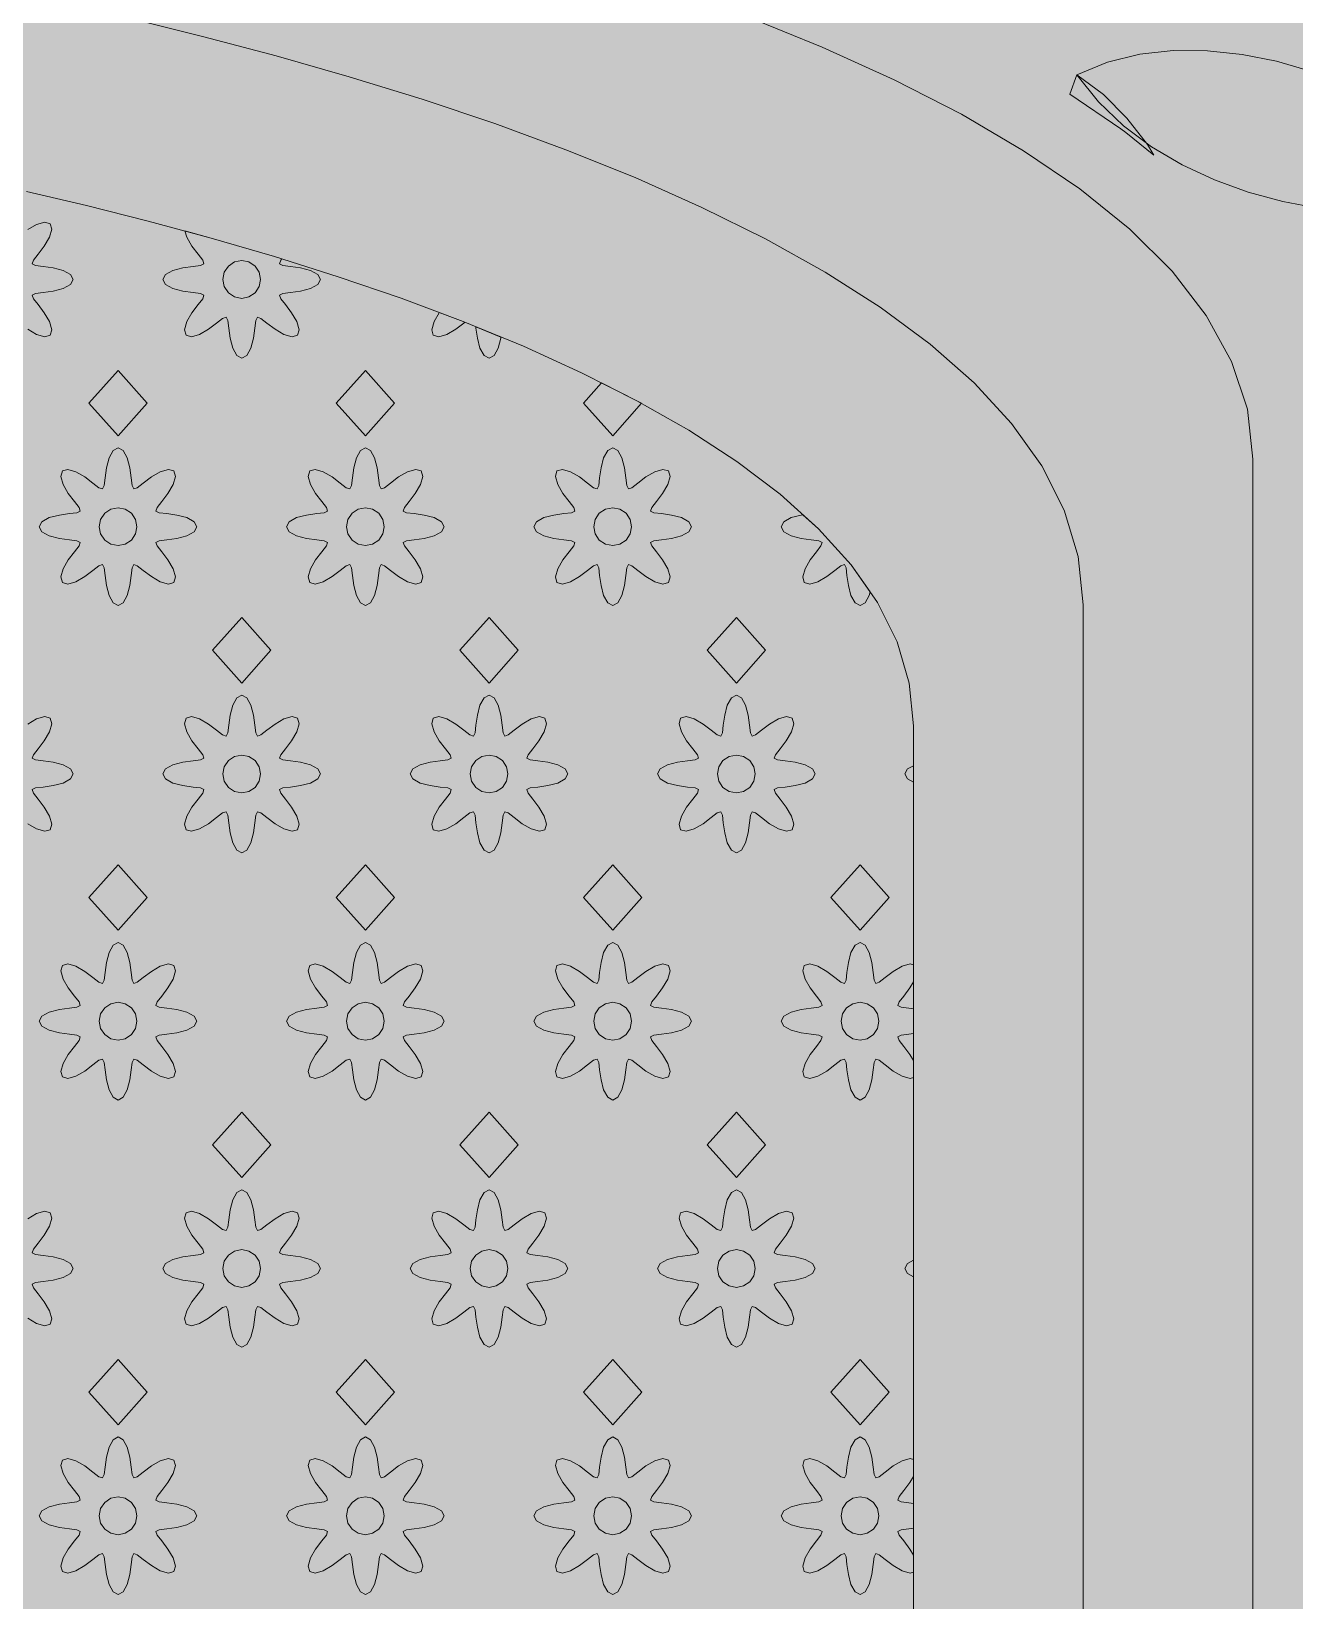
# Model space of a CAD drawing. Extents: x -18 to 1006, y -14 to 799.
# Drawn here: x 230.6 to 282.7, y 309.9 to 374.6 of the extents above; entities that cross this region are included whole.
import ezdxf

# ---------------------------------------------------------------- set-up
doc = ezdxf.new("R2010")
doc.units = 0
for name, color, linetype, lineweight, true_color in [('00_WHITE_BACKGROUND', 7, 'Continuous', 18, 0xffffff), ('03_FRAMES_DOORS', 7, 'Continuous', 18, 0x000000), ('06_ORNAMENT', 7, 'Continuous', 18, 0x000000)]:
    doc.layers.add(name, color=color, linetype=linetype, lineweight=lineweight, true_color=true_color)

msp = doc.modelspace()

# ---------------------------------------------------------------- linework, layer by layer
at = {"layer": '00_WHITE_BACKGROUND', "color": 7, "lineweight": 18, "true_color": 0xffffff}
msp.add_solid([(-18, -14), (1006, -14), (-18, 799), (1006, 799)], dxfattribs=at)
at = {"layer": '03_FRAMES_DOORS', "color": 7, "lineweight": 18, "true_color": 0x000000}
for points in [[(281, 254), (281, 357), (280.77637, 359.05925), (280.12595, 361.03731), (279.07945, 362.93469), (277.66759, 364.75185), (275.92108, 366.48929), (273.87063, 368.1475), (271.54694, 369.72696), (268.98074, 371.22815), (266.20273, 372.65156), (263.24363, 373.99769), (260.13415, 375.267), (256.905, 376.46), (253.58689, 377.57716), (250.21053, 378.61898), (246.80664, 379.58594), (243.40593, 380.47852), (240.0391, 381.29721), (236.73687, 382.0425), (233.52996, 382.71487), (230.44907, 383.31481)], [(274, 254), (274, 351), (273.80203, 352.9857), (273.22625, 354.89312), (272.29984, 356.72273), (271.05, 358.475), (269.50391, 360.15039), (267.68875, 361.74937), (265.63172, 363.27242), (263.36, 364.72), (260.90078, 366.09258), (258.28125, 367.39062), (255.52859, 368.61461), (252.67, 369.765), (249.73266, 370.84227), (246.74375, 371.84688), (243.73047, 372.7793), (240.72, 373.64), (237.73953, 374.42945), (234.81625, 375.14812), (231.97734, 375.79648), (229.25, 376.375)], [(230.42473, 368.04132), (232.89562, 367.465), (235.43996, 366.82618), (238.03407, 366.12444), (240.6543, 365.35938), (243.27697, 364.53056), (245.87842, 363.63757), (248.435, 362.68), (250.92304, 361.65743), (253.31887, 360.56944), (255.59883, 359.41562), (257.73926, 358.19556), (259.7165, 356.90882), (261.50688, 355.555), (263.08673, 354.13368), (264.43241, 352.64444), (265.52023, 351.08687), (266.32655, 349.46056), (266.82769, 347.76507), (267, 346), (267, 256)]]:
    msp.add_lwpolyline(points, dxfattribs=at)
at = {"layer": '06_ORNAMENT', "color": 7, "lineweight": 18, "true_color": 0x000000}
for points in [[(283.38436, 373.00773), (281.97815, 373.41367), (280.55495, 373.69939), (279.13065, 373.85166), (277.72113, 373.85723), (276.34227, 373.70287), (275.00997, 373.37536), (273.74012, 372.86144), (274.63133, 371.74242), (275.66612, 370.75211), (276.82289, 369.88778), (278.08003, 369.14669), (279.41593, 368.5261), (280.80898, 368.02327), (282.23757, 367.63547), (283.6801, 367.35996)], [(230.47226, 362.3631), (230.84106, 362.14784), (231.17397, 362.05192), (231.3981, 362.11874), (231.46491, 362.34286), (231.36899, 362.67578), (231.15373, 363.04458), (230.90133, 363.37683), (230.70944, 363.62315), (230.66136, 363.7701), (230.79927, 363.84001), (231.10913, 363.87849), (231.52254, 363.93496), (231.93553, 364.04353), (232.23877, 364.21111), (232.35, 364.41683), (232.23877, 364.62256), (231.93553, 364.79014), (231.52254, 364.89871), (231.10913, 364.95518), (230.79927, 364.99366), (230.66136, 365.06357), (230.70944, 365.21052), (230.90133, 365.45683), (231.15373, 365.78909), (231.36899, 366.15789), (231.46491, 366.49081), (231.3981, 366.71493), (231.17397, 366.78175), (230.84106, 366.68583), (230.47226, 366.47056)], [(230.47226, 341.9631), (230.84106, 341.74784), (231.17397, 341.65192), (231.3981, 341.71874), (231.46491, 341.94286), (231.36899, 342.27578), (231.15373, 342.64458), (230.90133, 342.97683), (230.70944, 343.22315), (230.66136, 343.3701), (230.79927, 343.44001), (231.10913, 343.47849), (231.52254, 343.53496), (231.93553, 343.64353), (232.23877, 343.81111), (232.35, 344.01683), (232.23877, 344.22256), (231.93553, 344.39014), (231.52254, 344.49871), (231.10913, 344.55518), (230.79927, 344.59366), (230.66136, 344.66357), (230.70944, 344.81052), (230.90133, 345.05683), (231.15373, 345.38909), (231.36899, 345.75789), (231.46491, 346.09081), (231.3981, 346.31493), (231.17397, 346.38175), (230.84106, 346.28583), (230.47226, 346.07056)], [(230.47226, 321.5631), (230.84106, 321.34784), (231.17397, 321.25192), (231.3981, 321.31874), (231.46491, 321.54286), (231.36899, 321.87578), (231.15373, 322.24458), (230.90133, 322.57683), (230.70944, 322.82315), (230.66136, 322.9701), (230.79927, 323.04001), (231.10913, 323.07849), (231.52254, 323.13496), (231.93553, 323.24353), (232.23877, 323.41111), (232.35, 323.61683), (232.23877, 323.82256), (231.93553, 323.99014), (231.52254, 324.09871), (231.10913, 324.15518), (230.79927, 324.19366), (230.66136, 324.26357), (230.70944, 324.41052), (230.90133, 324.65683), (231.15373, 324.98909), (231.36899, 325.35789), (231.46491, 325.69081), (231.3981, 325.91493), (231.17397, 325.98175), (230.84106, 325.88583), (230.47226, 325.67056)]]:
    msp.add_lwpolyline(points, dxfattribs=at)
for points in [[(273.44668, 372.06308), (275.55708, 370.6286), (275.75706, 370.48017), (276.92271, 369.53751), (276.65841, 369.97637), (275.81048, 371.07458), (274.83873, 372.04309), (273.74012, 372.86144)], [(237.03101, 366.15789), (237.24627, 365.78909), (237.49867, 365.45683), (237.69056, 365.21052), (237.73864, 365.06357), (237.60073, 364.99366), (237.29087, 364.95518), (236.87746, 364.89871), (236.46447, 364.79014), (236.16123, 364.62256), (236.05, 364.41683), (236.16123, 364.21111), (236.46447, 364.04353), (236.87746, 363.93496), (237.29087, 363.87849), (237.60073, 363.84001), (237.73864, 363.7701), (237.69056, 363.62315), (237.49867, 363.37683), (237.24627, 363.04458), (237.03101, 362.67578), (236.93509, 362.34286), (237.0019, 362.11874), (237.22603, 362.05192), (237.55894, 362.14784), (237.92774, 362.3631), (238.26, 362.6155), (238.50631, 362.8074), (238.65326, 362.85548), (238.72318, 362.71757), (238.76166, 362.40771), (238.81813, 361.9943), (238.9267, 361.5813), (239.09427, 361.27807), (239.3, 361.16683), (239.50573, 361.27807), (239.6733, 361.5813), (239.78187, 361.9943), (239.83834, 362.40771), (239.87682, 362.71757), (239.94674, 362.85548), (240.09369, 362.8074), (240.34, 362.6155), (240.67226, 362.3631), (241.04106, 362.14784), (241.37397, 362.05192), (241.5981, 362.11874), (241.66491, 362.34286), (241.56899, 362.67578), (241.35373, 363.04458), (241.10133, 363.37683), (240.90944, 363.62315), (240.86136, 363.7701), (240.99927, 363.84001), (241.30913, 363.87849), (241.72254, 363.93496), (242.13553, 364.04353), (242.43877, 364.21111), (242.55, 364.41683), (242.43877, 364.62256), (242.13553, 364.79014), (241.72254, 364.89871), (241.30913, 364.95518), (240.99927, 364.99366), (240.86136, 365.06357), (240.90944, 365.21052), (240.95209, 365.26527), (240.6543, 365.35938), (238.03407, 366.12444), (236.95667, 366.41589)], [(240.02063, 364.71533), (239.85154, 364.96838), (239.59849, 365.13746), (239.3, 365.19683), (239.00151, 365.13746), (238.74846, 364.96838), (238.57937, 364.71533), (238.52, 364.41683), (238.57937, 364.11834), (238.74846, 363.86529), (239.00151, 363.69621), (239.3, 363.63683), (239.59849, 363.69621), (239.85154, 363.86529), (240.02063, 364.11834), (240.08, 364.41683)], [(247.44627, 363.04458), (247.23101, 362.67578), (247.13509, 362.34286), (247.2019, 362.11874), (247.42603, 362.05192), (247.75894, 362.14784), (248.12774, 362.3631), (248.46, 362.6155), (248.50556, 362.651), (248.435, 362.68), (247.44967, 363.04906)], [(248.96166, 362.40771), (249.01813, 361.9943), (249.1267, 361.5813), (249.29427, 361.27807), (249.5, 361.16683), (249.70573, 361.27807), (249.8733, 361.5813), (249.98187, 361.9943), (249.98833, 362.04159), (248.95435, 362.46655)], [(233, 359.31683), (234.2, 357.96683), (235.4, 359.31683), (234.2, 360.66683)], [(243.2, 359.31683), (244.4, 357.96683), (245.6, 359.31683), (244.4, 360.66683)], [(253.4, 359.31683), (254.6, 357.96683), (255.79063, 359.3063), (255.59883, 359.41562), (254.14279, 360.15248)], [(237.33877, 354.42256), (237.03553, 354.59014), (236.62254, 354.69871), (236.20913, 354.75518), (235.89927, 354.79366), (235.76136, 354.86357), (235.80944, 355.01052), (236.00133, 355.25683), (236.25373, 355.58909), (236.46899, 355.95789), (236.56491, 356.29081), (236.4981, 356.51493), (236.27397, 356.58175), (235.94106, 356.48583), (235.57226, 356.27056), (235.24, 356.01817), (234.99369, 355.82627), (234.84674, 355.77819), (234.77682, 355.9161), (234.73834, 356.22596), (234.68187, 356.63937), (234.5733, 357.05237), (234.40573, 357.3556), (234.2, 357.46683), (233.99427, 357.3556), (233.8267, 357.05237), (233.71813, 356.63937), (233.66166, 356.22596), (233.62318, 355.9161), (233.55326, 355.77819), (233.40631, 355.82627), (233.16, 356.01817), (232.82774, 356.27056), (232.45894, 356.48583), (232.12603, 356.58175), (231.9019, 356.51493), (231.83509, 356.29081), (231.93101, 355.95789), (232.14627, 355.58909), (232.39867, 355.25683), (232.59056, 355.01052), (232.63864, 354.86357), (232.50073, 354.79366), (232.19087, 354.75518), (231.77746, 354.69871), (231.36447, 354.59014), (231.06123, 354.42256), (230.95, 354.21683), (231.06123, 354.01111), (231.36447, 353.84353), (231.77746, 353.73496), (232.19087, 353.67849), (232.50073, 353.64001), (232.63864, 353.5701), (232.59056, 353.42315), (232.39867, 353.17683), (232.14627, 352.84458), (231.93101, 352.47578), (231.83509, 352.14286), (231.9019, 351.91874), (232.12603, 351.85192), (232.45894, 351.94784), (232.82774, 352.1631), (233.16, 352.4155), (233.40631, 352.6074), (233.55326, 352.65548), (233.62318, 352.51757), (233.66166, 352.20771), (233.71813, 351.7943), (233.8267, 351.3813), (233.99427, 351.07807), (234.2, 350.96683), (234.40573, 351.07807), (234.5733, 351.3813), (234.68187, 351.7943), (234.73834, 352.20771), (234.77682, 352.51757), (234.84674, 352.65548), (234.99369, 352.6074), (235.24, 352.4155), (235.57226, 352.1631), (235.94106, 351.94784), (236.27397, 351.85192), (236.4981, 351.91874), (236.56491, 352.14286), (236.46899, 352.47578), (236.25373, 352.84458), (236.00133, 353.17683), (235.80944, 353.42315), (235.76136, 353.5701), (235.89927, 353.64001), (236.20913, 353.67849), (236.62254, 353.73496), (237.03553, 353.84353), (237.33877, 354.01111), (237.45, 354.21683)], [(247.53877, 354.42256), (247.23553, 354.59014), (246.82254, 354.69871), (246.40913, 354.75518), (246.09927, 354.79366), (245.96136, 354.86357), (246.00944, 355.01052), (246.20133, 355.25683), (246.45373, 355.58909), (246.66899, 355.95789), (246.76491, 356.29081), (246.6981, 356.51493), (246.47397, 356.58175), (246.14106, 356.48583), (245.77226, 356.27056), (245.44, 356.01817), (245.19369, 355.82627), (245.04674, 355.77819), (244.97682, 355.9161), (244.93834, 356.22596), (244.88187, 356.63937), (244.7733, 357.05237), (244.60573, 357.3556), (244.4, 357.46683), (244.19427, 357.3556), (244.0267, 357.05237), (243.91813, 356.63937), (243.86166, 356.22596), (243.82318, 355.9161), (243.75326, 355.77819), (243.60631, 355.82627), (243.36, 356.01817), (243.02774, 356.27056), (242.65894, 356.48583), (242.32603, 356.58175), (242.1019, 356.51493), (242.03509, 356.29081), (242.13101, 355.95789), (242.34627, 355.58909), (242.59867, 355.25683), (242.79056, 355.01052), (242.83864, 354.86357), (242.70073, 354.79366), (242.39087, 354.75518), (241.97746, 354.69871), (241.56447, 354.59014), (241.26123, 354.42256), (241.15, 354.21683), (241.26123, 354.01111), (241.56447, 353.84353), (241.97746, 353.73496), (242.39087, 353.67849), (242.70073, 353.64001), (242.83864, 353.5701), (242.79056, 353.42315), (242.59867, 353.17683), (242.34627, 352.84458), (242.13101, 352.47578), (242.03509, 352.14286), (242.1019, 351.91874), (242.32603, 351.85192), (242.65894, 351.94784), (243.02774, 352.1631), (243.36, 352.4155), (243.60631, 352.6074), (243.75326, 352.65548), (243.82318, 352.51757), (243.86166, 352.20771), (243.91813, 351.7943), (244.0267, 351.3813), (244.19427, 351.07807), (244.4, 350.96683), (244.60573, 351.07807), (244.7733, 351.3813), (244.88187, 351.7943), (244.93834, 352.20771), (244.97682, 352.51757), (245.04674, 352.65548), (245.19369, 352.6074), (245.44, 352.4155), (245.77226, 352.1631), (246.14106, 351.94784), (246.47397, 351.85192), (246.6981, 351.91874), (246.76491, 352.14286), (246.66899, 352.47578), (246.45373, 352.84458), (246.20133, 353.17683), (246.00944, 353.42315), (245.96136, 353.5701), (246.09927, 353.64001), (246.40913, 353.67849), (246.82254, 353.73496), (247.23553, 353.84353), (247.53877, 354.01111), (247.65, 354.21683)], [(257.73877, 354.42256), (257.43553, 354.59014), (257.02254, 354.69871), (256.60913, 354.75518), (256.29927, 354.79366), (256.16136, 354.86357), (256.20944, 355.01052), (256.40133, 355.25683), (256.65373, 355.58909), (256.86899, 355.95789), (256.96491, 356.29081), (256.8981, 356.51493), (256.67397, 356.58175), (256.34106, 356.48583), (255.97226, 356.27056), (255.64, 356.01817), (255.39369, 355.82627), (255.24674, 355.77819), (255.17682, 355.9161), (255.13834, 356.22596), (255.08187, 356.63937), (254.9733, 357.05237), (254.80573, 357.3556), (254.6, 357.46683), (254.39427, 357.3556), (254.2267, 357.05237), (254.11813, 356.63937), (254.06166, 356.22596), (254.02318, 355.9161), (253.95326, 355.77819), (253.80631, 355.82627), (253.56, 356.01817), (253.22774, 356.27056), (252.85894, 356.48583), (252.52603, 356.58175), (252.3019, 356.51493), (252.23509, 356.29081), (252.33101, 355.95789), (252.54627, 355.58909), (252.79867, 355.25683), (252.99056, 355.01052), (253.03864, 354.86357), (252.90073, 354.79366), (252.59087, 354.75518), (252.17746, 354.69871), (251.76447, 354.59014), (251.46123, 354.42256), (251.35, 354.21683), (251.46123, 354.01111), (251.76447, 353.84353), (252.17746, 353.73496), (252.59087, 353.67849), (252.90073, 353.64001), (253.03864, 353.5701), (252.99056, 353.42315), (252.79867, 353.17683), (252.54627, 352.84458), (252.33101, 352.47578), (252.23509, 352.14286), (252.3019, 351.91874), (252.52603, 351.85192), (252.85894, 351.94784), (253.22774, 352.1631), (253.56, 352.4155), (253.80631, 352.6074), (253.95326, 352.65548), (254.02318, 352.51757), (254.06166, 352.20771), (254.11813, 351.7943), (254.2267, 351.3813), (254.39427, 351.07807), (254.6, 350.96683), (254.80573, 351.07807), (254.9733, 351.3813), (255.08187, 351.7943), (255.13834, 352.20771), (255.17682, 352.51757), (255.24674, 352.65548), (255.39369, 352.6074), (255.64, 352.4155), (255.97226, 352.1631), (256.34106, 351.94784), (256.67397, 351.85192), (256.8981, 351.91874), (256.96491, 352.14286), (256.86899, 352.47578), (256.65373, 352.84458), (256.40133, 353.17683), (256.20944, 353.42315), (256.16136, 353.5701), (256.29927, 353.64001), (256.60913, 353.67849), (257.02254, 353.73496), (257.43553, 353.84353), (257.73877, 354.01111), (257.85, 354.21683)], [(234.92063, 354.51533), (234.75154, 354.76838), (234.49849, 354.93746), (234.2, 354.99683), (233.90151, 354.93746), (233.64846, 354.76838), (233.47937, 354.51533), (233.42, 354.21683), (233.47937, 353.91834), (233.64846, 353.66529), (233.90151, 353.49621), (234.2, 353.43683), (234.49849, 353.49621), (234.75154, 353.66529), (234.92063, 353.91834), (234.98, 354.21683)], [(245.12063, 354.51533), (244.95154, 354.76838), (244.69849, 354.93746), (244.4, 354.99683), (244.10151, 354.93746), (243.84846, 354.76838), (243.67937, 354.51533), (243.62, 354.21683), (243.67937, 353.91834), (243.84846, 353.66529), (244.10151, 353.49621), (244.4, 353.43683), (244.69849, 353.49621), (244.95154, 353.66529), (245.12063, 353.91834), (245.18, 354.21683)], [(255.32063, 354.51533), (255.15154, 354.76838), (254.89849, 354.93746), (254.6, 354.99683), (254.30151, 354.93746), (254.04846, 354.76838), (253.87937, 354.51533), (253.82, 354.21683), (253.87937, 353.91834), (254.04846, 353.66529), (254.30151, 353.49621), (254.6, 353.43683), (254.89849, 353.49621), (255.15154, 353.66529), (255.32063, 353.91834), (255.38, 354.21683)], [(262.37746, 354.69871), (261.96447, 354.59014), (261.66123, 354.42256), (261.55, 354.21683), (261.66123, 354.01111), (261.96447, 353.84353), (262.37746, 353.73496), (262.79087, 353.67849), (263.10073, 353.64001), (263.23864, 353.5701), (263.19056, 353.42315), (262.99867, 353.17683), (262.74627, 352.84458), (262.53101, 352.47578), (262.43509, 352.14286), (262.5019, 351.91874), (262.72603, 351.85192), (263.05894, 351.94784), (263.42774, 352.1631), (263.76, 352.4155), (264.00631, 352.6074), (264.15326, 352.65548), (264.22318, 352.51757), (264.26166, 352.20771), (264.31813, 351.7943), (264.4267, 351.3813), (264.59427, 351.07807), (264.8, 350.96683), (265.00573, 351.07807), (265.1733, 351.3813), (265.21194, 351.52829), (264.43241, 352.64444), (263.08673, 354.13368), (262.44797, 354.70834)], [(238.1, 349.11683), (239.3, 347.76683), (240.5, 349.11683), (239.3, 350.46683)], [(248.3, 349.11683), (249.5, 347.76683), (250.7, 349.11683), (249.5, 350.46683)], [(258.5, 349.11683), (259.7, 347.76683), (260.9, 349.11683), (259.7, 350.46683)], [(242.43877, 344.22256), (242.13553, 344.39014), (241.72254, 344.49871), (241.30913, 344.55518), (240.99927, 344.59366), (240.86136, 344.66357), (240.90944, 344.81052), (241.10133, 345.05683), (241.35373, 345.38909), (241.56899, 345.75789), (241.66491, 346.09081), (241.5981, 346.31493), (241.37397, 346.38175), (241.04106, 346.28583), (240.67226, 346.07056), (240.34, 345.81817), (240.09369, 345.62627), (239.94674, 345.57819), (239.87682, 345.7161), (239.83834, 346.02596), (239.78187, 346.43937), (239.6733, 346.85237), (239.50573, 347.1556), (239.3, 347.26683), (239.09427, 347.1556), (238.9267, 346.85237), (238.81813, 346.43937), (238.76166, 346.02596), (238.72318, 345.7161), (238.65326, 345.57819), (238.50631, 345.62627), (238.26, 345.81817), (237.92774, 346.07056), (237.55894, 346.28583), (237.22603, 346.38175), (237.0019, 346.31493), (236.93509, 346.09081), (237.03101, 345.75789), (237.24627, 345.38909), (237.49867, 345.05683), (237.69056, 344.81052), (237.73864, 344.66357), (237.60073, 344.59366), (237.29087, 344.55518), (236.87746, 344.49871), (236.46447, 344.39014), (236.16123, 344.22256), (236.05, 344.01683), (236.16123, 343.81111), (236.46447, 343.64353), (236.87746, 343.53496), (237.29087, 343.47849), (237.60073, 343.44001), (237.73864, 343.3701), (237.69056, 343.22315), (237.49867, 342.97683), (237.24627, 342.64458), (237.03101, 342.27578), (236.93509, 341.94286), (237.0019, 341.71874), (237.22603, 341.65192), (237.55894, 341.74784), (237.92774, 341.9631), (238.26, 342.2155), (238.50631, 342.4074), (238.65326, 342.45548), (238.72318, 342.31757), (238.76166, 342.00771), (238.81813, 341.5943), (238.9267, 341.1813), (239.09427, 340.87807), (239.3, 340.76683), (239.50573, 340.87807), (239.6733, 341.1813), (239.78187, 341.5943), (239.83834, 342.00771), (239.87682, 342.31757), (239.94674, 342.45548), (240.09369, 342.4074), (240.34, 342.2155), (240.67226, 341.9631), (241.04106, 341.74784), (241.37397, 341.65192), (241.5981, 341.71874), (241.66491, 341.94286), (241.56899, 342.27578), (241.35373, 342.64458), (241.10133, 342.97683), (240.90944, 343.22315), (240.86136, 343.3701), (240.99927, 343.44001), (241.30913, 343.47849), (241.72254, 343.53496), (242.13553, 343.64353), (242.43877, 343.81111), (242.55, 344.01683)], [(252.63877, 344.22256), (252.33553, 344.39014), (251.92254, 344.49871), (251.50913, 344.55518), (251.19927, 344.59366), (251.06136, 344.66357), (251.10944, 344.81052), (251.30133, 345.05683), (251.55373, 345.38909), (251.76899, 345.75789), (251.86491, 346.09081), (251.7981, 346.31493), (251.57397, 346.38175), (251.24106, 346.28583), (250.87226, 346.07056), (250.54, 345.81817), (250.29369, 345.62627), (250.14674, 345.57819), (250.07682, 345.7161), (250.03834, 346.02596), (249.98187, 346.43937), (249.8733, 346.85237), (249.70573, 347.1556), (249.5, 347.26683), (249.29427, 347.1556), (249.1267, 346.85237), (249.01813, 346.43937), (248.96166, 346.02596), (248.92318, 345.7161), (248.85326, 345.57819), (248.70631, 345.62627), (248.46, 345.81817), (248.12774, 346.07056), (247.75894, 346.28583), (247.42603, 346.38175), (247.2019, 346.31493), (247.13509, 346.09081), (247.23101, 345.75789), (247.44627, 345.38909), (247.69867, 345.05683), (247.89056, 344.81052), (247.93864, 344.66357), (247.80073, 344.59366), (247.49087, 344.55518), (247.07746, 344.49871), (246.66447, 344.39014), (246.36123, 344.22256), (246.25, 344.01683), (246.36123, 343.81111), (246.66447, 343.64353), (247.07746, 343.53496), (247.49087, 343.47849), (247.80073, 343.44001), (247.93864, 343.3701), (247.89056, 343.22315), (247.69867, 342.97683), (247.44627, 342.64458), (247.23101, 342.27578), (247.13509, 341.94286), (247.2019, 341.71874), (247.42603, 341.65192), (247.75894, 341.74784), (248.12774, 341.9631), (248.46, 342.2155), (248.70631, 342.4074), (248.85326, 342.45548), (248.92318, 342.31757), (248.96166, 342.00771), (249.01813, 341.5943), (249.1267, 341.1813), (249.29427, 340.87807), (249.5, 340.76683), (249.70573, 340.87807), (249.8733, 341.1813), (249.98187, 341.5943), (250.03834, 342.00771), (250.07682, 342.31757), (250.14674, 342.45548), (250.29369, 342.4074), (250.54, 342.2155), (250.87226, 341.9631), (251.24106, 341.74784), (251.57397, 341.65192), (251.7981, 341.71874), (251.86491, 341.94286), (251.76899, 342.27578), (251.55373, 342.64458), (251.30133, 342.97683), (251.10944, 343.22315), (251.06136, 343.3701), (251.19927, 343.44001), (251.50913, 343.47849), (251.92254, 343.53496), (252.33553, 343.64353), (252.63877, 343.81111), (252.75, 344.01683)], [(262.83877, 344.22256), (262.53553, 344.39014), (262.12254, 344.49871), (261.70913, 344.55518), (261.39927, 344.59366), (261.26136, 344.66357), (261.30944, 344.81052), (261.50133, 345.05683), (261.75373, 345.38909), (261.96899, 345.75789), (262.06491, 346.09081), (261.9981, 346.31493), (261.77397, 346.38175), (261.44106, 346.28583), (261.07226, 346.07056), (260.74, 345.81817), (260.49369, 345.62627), (260.34674, 345.57819), (260.27682, 345.7161), (260.23834, 346.02596), (260.18187, 346.43937), (260.0733, 346.85237), (259.90573, 347.1556), (259.7, 347.26683), (259.49427, 347.1556), (259.3267, 346.85237), (259.21813, 346.43937), (259.16166, 346.02596), (259.12318, 345.7161), (259.05326, 345.57819), (258.90631, 345.62627), (258.66, 345.81817), (258.32774, 346.07056), (257.95894, 346.28583), (257.62603, 346.38175), (257.4019, 346.31493), (257.33509, 346.09081), (257.43101, 345.75789), (257.64627, 345.38909), (257.89867, 345.05683), (258.09056, 344.81052), (258.13864, 344.66357), (258.00073, 344.59366), (257.69087, 344.55518), (257.27746, 344.49871), (256.86447, 344.39014), (256.56123, 344.22256), (256.45, 344.01683), (256.56123, 343.81111), (256.86447, 343.64353), (257.27746, 343.53496), (257.69087, 343.47849), (258.00073, 343.44001), (258.13864, 343.3701), (258.09056, 343.22315), (257.89867, 342.97683), (257.64627, 342.64458), (257.43101, 342.27578), (257.33509, 341.94286), (257.4019, 341.71874), (257.62603, 341.65192), (257.95894, 341.74784), (258.32774, 341.9631), (258.66, 342.2155), (258.90631, 342.4074), (259.05326, 342.45548), (259.12318, 342.31757), (259.16166, 342.00771), (259.21813, 341.5943), (259.3267, 341.1813), (259.49427, 340.87807), (259.7, 340.76683), (259.90573, 340.87807), (260.0733, 341.1813), (260.18187, 341.5943), (260.23834, 342.00771), (260.27682, 342.31757), (260.34674, 342.45548), (260.49369, 342.4074), (260.74, 342.2155), (261.07226, 341.9631), (261.44106, 341.74784), (261.77397, 341.65192), (261.9981, 341.71874), (262.06491, 341.94286), (261.96899, 342.27578), (261.75373, 342.64458), (261.50133, 342.97683), (261.30944, 343.22315), (261.26136, 343.3701), (261.39927, 343.44001), (261.70913, 343.47849), (262.12254, 343.53496), (262.53553, 343.64353), (262.83877, 343.81111), (262.95, 344.01683)], [(240.02063, 344.31533), (239.85154, 344.56838), (239.59849, 344.73746), (239.3, 344.79683), (239.00151, 344.73746), (238.74846, 344.56838), (238.57937, 344.31533), (238.52, 344.01683), (238.57937, 343.71834), (238.74846, 343.46529), (239.00151, 343.29621), (239.3, 343.23683), (239.59849, 343.29621), (239.85154, 343.46529), (240.02063, 343.71834), (240.08, 344.01683)], [(250.22063, 344.31533), (250.05154, 344.56838), (249.79849, 344.73746), (249.5, 344.79683), (249.20151, 344.73746), (248.94846, 344.56838), (248.77937, 344.31533), (248.72, 344.01683), (248.77937, 343.71834), (248.94846, 343.46529), (249.20151, 343.29621), (249.5, 343.23683), (249.79849, 343.29621), (250.05154, 343.46529), (250.22063, 343.71834), (250.28, 344.01683)], [(260.42063, 344.31533), (260.25154, 344.56838), (259.99849, 344.73746), (259.7, 344.79683), (259.40151, 344.73746), (259.14846, 344.56838), (258.97937, 344.31533), (258.92, 344.01683), (258.97937, 343.71834), (259.14846, 343.46529), (259.40151, 343.29621), (259.7, 343.23683), (259.99849, 343.29621), (260.25154, 343.46529), (260.42063, 343.71834), (260.48, 344.01683)], [(266.76123, 344.22256), (266.65, 344.01683), (266.76123, 343.81111), (267, 343.67916), (267, 344.35451)], [(233, 338.91683), (234.2, 337.56683), (235.4, 338.91683), (234.2, 340.26683)], [(243.2, 338.91683), (244.4, 337.56683), (245.6, 338.91683), (244.4, 340.26683)], [(253.4, 338.91683), (254.6, 337.56683), (255.8, 338.91683), (254.6, 340.26683)], [(263.6, 338.91683), (264.8, 337.56683), (266, 338.91683), (264.8, 340.26683)], [(237.33877, 334.02256), (237.03553, 334.19014), (236.62254, 334.29871), (236.20913, 334.35518), (235.89927, 334.39366), (235.76136, 334.46357), (235.80944, 334.61052), (236.00133, 334.85683), (236.25373, 335.18909), (236.46899, 335.55789), (236.56491, 335.89081), (236.4981, 336.11493), (236.27397, 336.18175), (235.94106, 336.08583), (235.57226, 335.87056), (235.24, 335.61817), (234.99369, 335.42627), (234.84674, 335.37819), (234.77682, 335.5161), (234.73834, 335.82596), (234.68187, 336.23937), (234.5733, 336.65237), (234.40573, 336.9556), (234.2, 337.06683), (233.99427, 336.9556), (233.8267, 336.65237), (233.71813, 336.23937), (233.66166, 335.82596), (233.62318, 335.5161), (233.55326, 335.37819), (233.40631, 335.42627), (233.16, 335.61817), (232.82774, 335.87056), (232.45894, 336.08583), (232.12603, 336.18175), (231.9019, 336.11493), (231.83509, 335.89081), (231.93101, 335.55789), (232.14627, 335.18909), (232.39867, 334.85683), (232.59056, 334.61052), (232.63864, 334.46357), (232.50073, 334.39366), (232.19087, 334.35518), (231.77746, 334.29871), (231.36447, 334.19014), (231.06123, 334.02256), (230.95, 333.81683), (231.06123, 333.61111), (231.36447, 333.44353), (231.77746, 333.33496), (232.19087, 333.27849), (232.50073, 333.24001), (232.63864, 333.1701), (232.59056, 333.02315), (232.39867, 332.77683), (232.14627, 332.44458), (231.93101, 332.07578), (231.83509, 331.74286), (231.9019, 331.51874), (232.12603, 331.45192), (232.45894, 331.54784), (232.82774, 331.7631), (233.16, 332.0155), (233.40631, 332.2074), (233.55326, 332.25548), (233.62318, 332.11757), (233.66166, 331.80771), (233.71813, 331.3943), (233.8267, 330.9813), (233.99427, 330.67807), (234.2, 330.56683), (234.40573, 330.67807), (234.5733, 330.9813), (234.68187, 331.3943), (234.73834, 331.80771), (234.77682, 332.11757), (234.84674, 332.25548), (234.99369, 332.2074), (235.24, 332.0155), (235.57226, 331.7631), (235.94106, 331.54784), (236.27397, 331.45192), (236.4981, 331.51874), (236.56491, 331.74286), (236.46899, 332.07578), (236.25373, 332.44458), (236.00133, 332.77683), (235.80944, 333.02315), (235.76136, 333.1701), (235.89927, 333.24001), (236.20913, 333.27849), (236.62254, 333.33496), (237.03553, 333.44353), (237.33877, 333.61111), (237.45, 333.81683)], [(247.53877, 334.02256), (247.23553, 334.19014), (246.82254, 334.29871), (246.40913, 334.35518), (246.09927, 334.39366), (245.96136, 334.46357), (246.00944, 334.61052), (246.20133, 334.85683), (246.45373, 335.18909), (246.66899, 335.55789), (246.76491, 335.89081), (246.6981, 336.11493), (246.47397, 336.18175), (246.14106, 336.08583), (245.77226, 335.87056), (245.44, 335.61817), (245.19369, 335.42627), (245.04674, 335.37819), (244.97682, 335.5161), (244.93834, 335.82596), (244.88187, 336.23937), (244.7733, 336.65237), (244.60573, 336.9556), (244.4, 337.06683), (244.19427, 336.9556), (244.0267, 336.65237), (243.91813, 336.23937), (243.86166, 335.82596), (243.82318, 335.5161), (243.75326, 335.37819), (243.60631, 335.42627), (243.36, 335.61817), (243.02774, 335.87056), (242.65894, 336.08583), (242.32603, 336.18175), (242.1019, 336.11493), (242.03509, 335.89081), (242.13101, 335.55789), (242.34627, 335.18909), (242.59867, 334.85683), (242.79056, 334.61052), (242.83864, 334.46357), (242.70073, 334.39366), (242.39087, 334.35518), (241.97746, 334.29871), (241.56447, 334.19014), (241.26123, 334.02256), (241.15, 333.81683), (241.26123, 333.61111), (241.56447, 333.44353), (241.97746, 333.33496), (242.39087, 333.27849), (242.70073, 333.24001), (242.83864, 333.1701), (242.79056, 333.02315), (242.59867, 332.77683), (242.34627, 332.44458), (242.13101, 332.07578), (242.03509, 331.74286), (242.1019, 331.51874), (242.32603, 331.45192), (242.65894, 331.54784), (243.02774, 331.7631), (243.36, 332.0155), (243.60631, 332.2074), (243.75326, 332.25548), (243.82318, 332.11757), (243.86166, 331.80771), (243.91813, 331.3943), (244.0267, 330.9813), (244.19427, 330.67807), (244.4, 330.56683), (244.60573, 330.67807), (244.7733, 330.9813), (244.88187, 331.3943), (244.93834, 331.80771), (244.97682, 332.11757), (245.04674, 332.25548), (245.19369, 332.2074), (245.44, 332.0155), (245.77226, 331.7631), (246.14106, 331.54784), (246.47397, 331.45192), (246.6981, 331.51874), (246.76491, 331.74286), (246.66899, 332.07578), (246.45373, 332.44458), (246.20133, 332.77683), (246.00944, 333.02315), (245.96136, 333.1701), (246.09927, 333.24001), (246.40913, 333.27849), (246.82254, 333.33496), (247.23553, 333.44353), (247.53877, 333.61111), (247.65, 333.81683)], [(257.73877, 334.02256), (257.43553, 334.19014), (257.02254, 334.29871), (256.60913, 334.35518), (256.29927, 334.39366), (256.16136, 334.46357), (256.20944, 334.61052), (256.40133, 334.85683), (256.65373, 335.18909), (256.86899, 335.55789), (256.96491, 335.89081), (256.8981, 336.11493), (256.67397, 336.18175), (256.34106, 336.08583), (255.97226, 335.87056), (255.64, 335.61817), (255.39369, 335.42627), (255.24674, 335.37819), (255.17682, 335.5161), (255.13834, 335.82596), (255.08187, 336.23937), (254.9733, 336.65237), (254.80573, 336.9556), (254.6, 337.06683), (254.39427, 336.9556), (254.2267, 336.65237), (254.11813, 336.23937), (254.06166, 335.82596), (254.02318, 335.5161), (253.95326, 335.37819), (253.80631, 335.42627), (253.56, 335.61817), (253.22774, 335.87056), (252.85894, 336.08583), (252.52603, 336.18175), (252.3019, 336.11493), (252.23509, 335.89081), (252.33101, 335.55789), (252.54627, 335.18909), (252.79867, 334.85683), (252.99056, 334.61052), (253.03864, 334.46357), (252.90073, 334.39366), (252.59087, 334.35518), (252.17746, 334.29871), (251.76447, 334.19014), (251.46123, 334.02256), (251.35, 333.81683), (251.46123, 333.61111), (251.76447, 333.44353), (252.17746, 333.33496), (252.59087, 333.27849), (252.90073, 333.24001), (253.03864, 333.1701), (252.99056, 333.02315), (252.79867, 332.77683), (252.54627, 332.44458), (252.33101, 332.07578), (252.23509, 331.74286), (252.3019, 331.51874), (252.52603, 331.45192), (252.85894, 331.54784), (253.22774, 331.7631), (253.56, 332.0155), (253.80631, 332.2074), (253.95326, 332.25548), (254.02318, 332.11757), (254.06166, 331.80771), (254.11813, 331.3943), (254.2267, 330.9813), (254.39427, 330.67807), (254.6, 330.56683), (254.80573, 330.67807), (254.9733, 330.9813), (255.08187, 331.3943), (255.13834, 331.80771), (255.17682, 332.11757), (255.24674, 332.25548), (255.39369, 332.2074), (255.64, 332.0155), (255.97226, 331.7631), (256.34106, 331.54784), (256.67397, 331.45192), (256.8981, 331.51874), (256.96491, 331.74286), (256.86899, 332.07578), (256.65373, 332.44458), (256.40133, 332.77683), (256.20944, 333.02315), (256.16136, 333.1701), (256.29927, 333.24001), (256.60913, 333.27849), (257.02254, 333.33496), (257.43553, 333.44353), (257.73877, 333.61111), (257.85, 333.81683)], [(266.85373, 332.44458), (266.60133, 332.77683), (266.40944, 333.02315), (266.36136, 333.1701), (266.49927, 333.24001), (266.80913, 333.27849), (267, 333.30456), (267, 334.32911), (266.80913, 334.35518), (266.49927, 334.39366), (266.36136, 334.46357), (266.40944, 334.61052), (266.60133, 334.85683), (266.85373, 335.18909), (267, 335.43969), (267, 336.14418), (266.87397, 336.18175), (266.54106, 336.08583), (266.17226, 335.87056), (265.84, 335.61817), (265.59369, 335.42627), (265.44674, 335.37819), (265.37682, 335.5161), (265.33834, 335.82596), (265.28187, 336.23937), (265.1733, 336.65237), (265.00573, 336.9556), (264.8, 337.06683), (264.59427, 336.9556), (264.4267, 336.65237), (264.31813, 336.23937), (264.26166, 335.82596), (264.22318, 335.5161), (264.15326, 335.37819), (264.00631, 335.42627), (263.76, 335.61817), (263.42774, 335.87056), (263.05894, 336.08583), (262.72603, 336.18175), (262.5019, 336.11493), (262.43509, 335.89081), (262.53101, 335.55789), (262.74627, 335.18909), (262.99867, 334.85683), (263.19056, 334.61052), (263.23864, 334.46357), (263.10073, 334.39366), (262.79087, 334.35518), (262.37746, 334.29871), (261.96447, 334.19014), (261.66123, 334.02256), (261.55, 333.81683), (261.66123, 333.61111), (261.96447, 333.44353), (262.37746, 333.33496), (262.79087, 333.27849), (263.10073, 333.24001), (263.23864, 333.1701), (263.19056, 333.02315), (262.99867, 332.77683), (262.74627, 332.44458), (262.53101, 332.07578), (262.43509, 331.74286), (262.5019, 331.51874), (262.72603, 331.45192), (263.05894, 331.54784), (263.42774, 331.7631), (263.76, 332.0155), (264.00631, 332.2074), (264.15326, 332.25548), (264.22318, 332.11757), (264.26166, 331.80771), (264.31813, 331.3943), (264.4267, 330.9813), (264.59427, 330.67807), (264.8, 330.56683), (265.00573, 330.67807), (265.1733, 330.9813), (265.28187, 331.3943), (265.33834, 331.80771), (265.37682, 332.11757), (265.44674, 332.25548), (265.59369, 332.2074), (265.84, 332.0155), (266.17226, 331.7631), (266.54106, 331.54784), (266.87397, 331.45192), (267, 331.48949), (267, 332.19398)], [(234.92063, 334.11533), (234.75154, 334.36838), (234.49849, 334.53746), (234.2, 334.59683), (233.90151, 334.53746), (233.64846, 334.36838), (233.47937, 334.11533), (233.42, 333.81683), (233.47937, 333.51834), (233.64846, 333.26529), (233.90151, 333.09621), (234.2, 333.03683), (234.49849, 333.09621), (234.75154, 333.26529), (234.92063, 333.51834), (234.98, 333.81683)], [(245.12063, 334.11533), (244.95154, 334.36838), (244.69849, 334.53746), (244.4, 334.59683), (244.10151, 334.53746), (243.84846, 334.36838), (243.67937, 334.11533), (243.62, 333.81683), (243.67937, 333.51834), (243.84846, 333.26529), (244.10151, 333.09621), (244.4, 333.03683), (244.69849, 333.09621), (244.95154, 333.26529), (245.12063, 333.51834), (245.18, 333.81683)], [(255.32063, 334.11533), (255.15154, 334.36838), (254.89849, 334.53746), (254.6, 334.59683), (254.30151, 334.53746), (254.04846, 334.36838), (253.87937, 334.11533), (253.82, 333.81683), (253.87937, 333.51834), (254.04846, 333.26529), (254.30151, 333.09621), (254.6, 333.03683), (254.89849, 333.09621), (255.15154, 333.26529), (255.32063, 333.51834), (255.38, 333.81683)], [(265.52063, 334.11533), (265.35154, 334.36838), (265.09849, 334.53746), (264.8, 334.59683), (264.50151, 334.53746), (264.24846, 334.36838), (264.07937, 334.11533), (264.02, 333.81683), (264.07937, 333.51834), (264.24846, 333.26529), (264.50151, 333.09621), (264.8, 333.03683), (265.09849, 333.09621), (265.35154, 333.26529), (265.52063, 333.51834), (265.58, 333.81683)], [(238.1, 328.71683), (239.3, 327.36683), (240.5, 328.71683), (239.3, 330.06683)], [(248.3, 328.71683), (249.5, 327.36683), (250.7, 328.71683), (249.5, 330.06683)], [(258.5, 328.71683), (259.7, 327.36683), (260.9, 328.71683), (259.7, 330.06683)], [(242.43877, 323.82256), (242.13553, 323.99014), (241.72254, 324.09871), (241.30913, 324.15518), (240.99927, 324.19366), (240.86136, 324.26357), (240.90944, 324.41052), (241.10133, 324.65683), (241.35373, 324.98909), (241.56899, 325.35789), (241.66491, 325.69081), (241.5981, 325.91493), (241.37397, 325.98175), (241.04106, 325.88583), (240.67226, 325.67056), (240.34, 325.41817), (240.09369, 325.22627), (239.94674, 325.17819), (239.87682, 325.3161), (239.83834, 325.62596), (239.78187, 326.03937), (239.6733, 326.45237), (239.50573, 326.7556), (239.3, 326.86683), (239.09427, 326.7556), (238.9267, 326.45237), (238.81813, 326.03937), (238.76166, 325.62596), (238.72318, 325.3161), (238.65326, 325.17819), (238.50631, 325.22627), (238.26, 325.41817), (237.92774, 325.67056), (237.55894, 325.88583), (237.22603, 325.98175), (237.0019, 325.91493), (236.93509, 325.69081), (237.03101, 325.35789), (237.24627, 324.98909), (237.49867, 324.65683), (237.69056, 324.41052), (237.73864, 324.26357), (237.60073, 324.19366), (237.29087, 324.15518), (236.87746, 324.09871), (236.46447, 323.99014), (236.16123, 323.82256), (236.05, 323.61683), (236.16123, 323.41111), (236.46447, 323.24353), (236.87746, 323.13496), (237.29087, 323.07849), (237.60073, 323.04001), (237.73864, 322.9701), (237.69056, 322.82315), (237.49867, 322.57683), (237.24627, 322.24458), (237.03101, 321.87578), (236.93509, 321.54286), (237.0019, 321.31874), (237.22603, 321.25192), (237.55894, 321.34784), (237.92774, 321.5631), (238.26, 321.8155), (238.50631, 322.0074), (238.65326, 322.05548), (238.72318, 321.91757), (238.76166, 321.60771), (238.81813, 321.1943), (238.9267, 320.7813), (239.09427, 320.47807), (239.3, 320.36683), (239.50573, 320.47807), (239.6733, 320.7813), (239.78187, 321.1943), (239.83834, 321.60771), (239.87682, 321.91757), (239.94674, 322.05548), (240.09369, 322.0074), (240.34, 321.8155), (240.67226, 321.5631), (241.04106, 321.34784), (241.37397, 321.25192), (241.5981, 321.31874), (241.66491, 321.54286), (241.56899, 321.87578), (241.35373, 322.24458), (241.10133, 322.57683), (240.90944, 322.82315), (240.86136, 322.9701), (240.99927, 323.04001), (241.30913, 323.07849), (241.72254, 323.13496), (242.13553, 323.24353), (242.43877, 323.41111), (242.55, 323.61683)], [(252.63877, 323.82256), (252.33553, 323.99014), (251.92254, 324.09871), (251.50913, 324.15518), (251.19927, 324.19366), (251.06136, 324.26357), (251.10944, 324.41052), (251.30133, 324.65683), (251.55373, 324.98909), (251.76899, 325.35789), (251.86491, 325.69081), (251.7981, 325.91493), (251.57397, 325.98175), (251.24106, 325.88583), (250.87226, 325.67056), (250.54, 325.41817), (250.29369, 325.22627), (250.14674, 325.17819), (250.07682, 325.3161), (250.03834, 325.62596), (249.98187, 326.03937), (249.8733, 326.45237), (249.70573, 326.7556), (249.5, 326.86683), (249.29427, 326.7556), (249.1267, 326.45237), (249.01813, 326.03937), (248.96166, 325.62596), (248.92318, 325.3161), (248.85326, 325.17819), (248.70631, 325.22627), (248.46, 325.41817), (248.12774, 325.67056), (247.75894, 325.88583), (247.42603, 325.98175), (247.2019, 325.91493), (247.13509, 325.69081), (247.23101, 325.35789), (247.44627, 324.98909), (247.69867, 324.65683), (247.89056, 324.41052), (247.93864, 324.26357), (247.80073, 324.19366), (247.49087, 324.15518), (247.07746, 324.09871), (246.66447, 323.99014), (246.36123, 323.82256), (246.25, 323.61683), (246.36123, 323.41111), (246.66447, 323.24353), (247.07746, 323.13496), (247.49087, 323.07849), (247.80073, 323.04001), (247.93864, 322.9701), (247.89056, 322.82315), (247.69867, 322.57683), (247.44627, 322.24458), (247.23101, 321.87578), (247.13509, 321.54286), (247.2019, 321.31874), (247.42603, 321.25192), (247.75894, 321.34784), (248.12774, 321.5631), (248.46, 321.8155), (248.70631, 322.0074), (248.85326, 322.05548), (248.92318, 321.91757), (248.96166, 321.60771), (249.01813, 321.1943), (249.1267, 320.7813), (249.29427, 320.47807), (249.5, 320.36683), (249.70573, 320.47807), (249.8733, 320.7813), (249.98187, 321.1943), (250.03834, 321.60771), (250.07682, 321.91757), (250.14674, 322.05548), (250.29369, 322.0074), (250.54, 321.8155), (250.87226, 321.5631), (251.24106, 321.34784), (251.57397, 321.25192), (251.7981, 321.31874), (251.86491, 321.54286), (251.76899, 321.87578), (251.55373, 322.24458), (251.30133, 322.57683), (251.10944, 322.82315), (251.06136, 322.9701), (251.19927, 323.04001), (251.50913, 323.07849), (251.92254, 323.13496), (252.33553, 323.24353), (252.63877, 323.41111), (252.75, 323.61683)], [(262.83877, 323.82256), (262.53553, 323.99014), (262.12254, 324.09871), (261.70913, 324.15518), (261.39927, 324.19366), (261.26136, 324.26357), (261.30944, 324.41052), (261.50133, 324.65683), (261.75373, 324.98909), (261.96899, 325.35789), (262.06491, 325.69081), (261.9981, 325.91493), (261.77397, 325.98175), (261.44106, 325.88583), (261.07226, 325.67056), (260.74, 325.41817), (260.49369, 325.22627), (260.34674, 325.17819), (260.27682, 325.3161), (260.23834, 325.62596), (260.18187, 326.03937), (260.0733, 326.45237), (259.90573, 326.7556), (259.7, 326.86683), (259.49427, 326.7556), (259.3267, 326.45237), (259.21813, 326.03937), (259.16166, 325.62596), (259.12318, 325.3161), (259.05326, 325.17819), (258.90631, 325.22627), (258.66, 325.41817), (258.32774, 325.67056), (257.95894, 325.88583), (257.62603, 325.98175), (257.4019, 325.91493), (257.33509, 325.69081), (257.43101, 325.35789), (257.64627, 324.98909), (257.89867, 324.65683), (258.09056, 324.41052), (258.13864, 324.26357), (258.00073, 324.19366), (257.69087, 324.15518), (257.27746, 324.09871), (256.86447, 323.99014), (256.56123, 323.82256), (256.45, 323.61683), (256.56123, 323.41111), (256.86447, 323.24353), (257.27746, 323.13496), (257.69087, 323.07849), (258.00073, 323.04001), (258.13864, 322.9701), (258.09056, 322.82315), (257.89867, 322.57683), (257.64627, 322.24458), (257.43101, 321.87578), (257.33509, 321.54286), (257.4019, 321.31874), (257.62603, 321.25192), (257.95894, 321.34784), (258.32774, 321.5631), (258.66, 321.8155), (258.90631, 322.0074), (259.05326, 322.05548), (259.12318, 321.91757), (259.16166, 321.60771), (259.21813, 321.1943), (259.3267, 320.7813), (259.49427, 320.47807), (259.7, 320.36683), (259.90573, 320.47807), (260.0733, 320.7813), (260.18187, 321.1943), (260.23834, 321.60771), (260.27682, 321.91757), (260.34674, 322.05548), (260.49369, 322.0074), (260.74, 321.8155), (261.07226, 321.5631), (261.44106, 321.34784), (261.77397, 321.25192), (261.9981, 321.31874), (262.06491, 321.54286), (261.96899, 321.87578), (261.75373, 322.24458), (261.50133, 322.57683), (261.30944, 322.82315), (261.26136, 322.9701), (261.39927, 323.04001), (261.70913, 323.07849), (262.12254, 323.13496), (262.53553, 323.24353), (262.83877, 323.41111), (262.95, 323.61683)], [(240.02063, 323.91533), (239.85154, 324.16838), (239.59849, 324.33746), (239.3, 324.39683), (239.00151, 324.33746), (238.74846, 324.16838), (238.57937, 323.91533), (238.52, 323.61683), (238.57937, 323.31834), (238.74846, 323.06529), (239.00151, 322.89621), (239.3, 322.83683), (239.59849, 322.89621), (239.85154, 323.06529), (240.02063, 323.31834), (240.08, 323.61683)], [(250.22063, 323.91533), (250.05154, 324.16838), (249.79849, 324.33746), (249.5, 324.39683), (249.20151, 324.33746), (248.94846, 324.16838), (248.77937, 323.91533), (248.72, 323.61683), (248.77937, 323.31834), (248.94846, 323.06529), (249.20151, 322.89621), (249.5, 322.83683), (249.79849, 322.89621), (250.05154, 323.06529), (250.22063, 323.31834), (250.28, 323.61683)], [(260.42063, 323.91533), (260.25154, 324.16838), (259.99849, 324.33746), (259.7, 324.39683), (259.40151, 324.33746), (259.14846, 324.16838), (258.97937, 323.91533), (258.92, 323.61683), (258.97937, 323.31834), (259.14846, 323.06529), (259.40151, 322.89621), (259.7, 322.83683), (259.99849, 322.89621), (260.25154, 323.06529), (260.42063, 323.31834), (260.48, 323.61683)], [(266.76123, 323.82256), (266.65, 323.61683), (266.76123, 323.41111), (267, 323.27916), (267, 323.95451)], [(233, 318.51683), (234.2, 317.16683), (235.4, 318.51683), (234.2, 319.86683)], [(243.2, 318.51683), (244.4, 317.16683), (245.6, 318.51683), (244.4, 319.86683)], [(253.4, 318.51683), (254.6, 317.16683), (255.8, 318.51683), (254.6, 319.86683)], [(263.6, 318.51683), (264.8, 317.16683), (266, 318.51683), (264.8, 319.86683)], [(237.33877, 313.62256), (237.03553, 313.79014), (236.62254, 313.89871), (236.20913, 313.95518), (235.89927, 313.99366), (235.76136, 314.06357), (235.80944, 314.21052), (236.00133, 314.45683), (236.25373, 314.78909), (236.46899, 315.15789), (236.56491, 315.49081), (236.4981, 315.71493), (236.27397, 315.78175), (235.94106, 315.68583), (235.57226, 315.47056), (235.24, 315.21817), (234.99369, 315.02627), (234.84674, 314.97819), (234.77682, 315.1161), (234.73834, 315.42596), (234.68187, 315.83937), (234.5733, 316.25237), (234.40573, 316.5556), (234.2, 316.66683), (233.99427, 316.5556), (233.8267, 316.25237), (233.71813, 315.83937), (233.66166, 315.42596), (233.62318, 315.1161), (233.55326, 314.97819), (233.40631, 315.02627), (233.16, 315.21817), (232.82774, 315.47056), (232.45894, 315.68583), (232.12603, 315.78175), (231.9019, 315.71493), (231.83509, 315.49081), (231.93101, 315.15789), (232.14627, 314.78909), (232.39867, 314.45683), (232.59056, 314.21052), (232.63864, 314.06357), (232.50073, 313.99366), (232.19087, 313.95518), (231.77746, 313.89871), (231.36447, 313.79014), (231.06123, 313.62256), (230.95, 313.41683), (231.06123, 313.21111), (231.36447, 313.04353), (231.77746, 312.93496), (232.19087, 312.87849), (232.50073, 312.84001), (232.63864, 312.7701), (232.59056, 312.62315), (232.39867, 312.37683), (232.14627, 312.04458), (231.93101, 311.67578), (231.83509, 311.34286), (231.9019, 311.11874), (232.12603, 311.05192), (232.45894, 311.14784), (232.82774, 311.3631), (233.16, 311.6155), (233.40631, 311.8074), (233.55326, 311.85548), (233.62318, 311.71757), (233.66166, 311.40771), (233.71813, 310.9943), (233.8267, 310.5813), (233.99427, 310.27807), (234.2, 310.16683), (234.40573, 310.27807), (234.5733, 310.5813), (234.68187, 310.9943), (234.73834, 311.40771), (234.77682, 311.71757), (234.84674, 311.85548), (234.99369, 311.8074), (235.24, 311.6155), (235.57226, 311.3631), (235.94106, 311.14784), (236.27397, 311.05192), (236.4981, 311.11874), (236.56491, 311.34286), (236.46899, 311.67578), (236.25373, 312.04458), (236.00133, 312.37683), (235.80944, 312.62315), (235.76136, 312.7701), (235.89927, 312.84001), (236.20913, 312.87849), (236.62254, 312.93496), (237.03553, 313.04353), (237.33877, 313.21111), (237.45, 313.41683)], [(247.53877, 313.62256), (247.23553, 313.79014), (246.82254, 313.89871), (246.40913, 313.95518), (246.09927, 313.99366), (245.96136, 314.06357), (246.00944, 314.21052), (246.20133, 314.45683), (246.45373, 314.78909), (246.66899, 315.15789), (246.76491, 315.49081), (246.6981, 315.71493), (246.47397, 315.78175), (246.14106, 315.68583), (245.77226, 315.47056), (245.44, 315.21817), (245.19369, 315.02627), (245.04674, 314.97819), (244.97682, 315.1161), (244.93834, 315.42596), (244.88187, 315.83937), (244.7733, 316.25237), (244.60573, 316.5556), (244.4, 316.66683), (244.19427, 316.5556), (244.0267, 316.25237), (243.91813, 315.83937), (243.86166, 315.42596), (243.82318, 315.1161), (243.75326, 314.97819), (243.60631, 315.02627), (243.36, 315.21817), (243.02774, 315.47056), (242.65894, 315.68583), (242.32603, 315.78175), (242.1019, 315.71493), (242.03509, 315.49081), (242.13101, 315.15789), (242.34627, 314.78909), (242.59867, 314.45683), (242.79056, 314.21052), (242.83864, 314.06357), (242.70073, 313.99366), (242.39087, 313.95518), (241.97746, 313.89871), (241.56447, 313.79014), (241.26123, 313.62256), (241.15, 313.41683), (241.26123, 313.21111), (241.56447, 313.04353), (241.97746, 312.93496), (242.39087, 312.87849), (242.70073, 312.84001), (242.83864, 312.7701), (242.79056, 312.62315), (242.59867, 312.37683), (242.34627, 312.04458), (242.13101, 311.67578), (242.03509, 311.34286), (242.1019, 311.11874), (242.32603, 311.05192), (242.65894, 311.14784), (243.02774, 311.3631), (243.36, 311.6155), (243.60631, 311.8074), (243.75326, 311.85548), (243.82318, 311.71757), (243.86166, 311.40771), (243.91813, 310.9943), (244.0267, 310.5813), (244.19427, 310.27807), (244.4, 310.16683), (244.60573, 310.27807), (244.7733, 310.5813), (244.88187, 310.9943), (244.93834, 311.40771), (244.97682, 311.71757), (245.04674, 311.85548), (245.19369, 311.8074), (245.44, 311.6155), (245.77226, 311.3631), (246.14106, 311.14784), (246.47397, 311.05192), (246.6981, 311.11874), (246.76491, 311.34286), (246.66899, 311.67578), (246.45373, 312.04458), (246.20133, 312.37683), (246.00944, 312.62315), (245.96136, 312.7701), (246.09927, 312.84001), (246.40913, 312.87849), (246.82254, 312.93496), (247.23553, 313.04353), (247.53877, 313.21111), (247.65, 313.41683)], [(257.73877, 313.62256), (257.43553, 313.79014), (257.02254, 313.89871), (256.60913, 313.95518), (256.29927, 313.99366), (256.16136, 314.06357), (256.20944, 314.21052), (256.40133, 314.45683), (256.65373, 314.78909), (256.86899, 315.15789), (256.96491, 315.49081), (256.8981, 315.71493), (256.67397, 315.78175), (256.34106, 315.68583), (255.97226, 315.47056), (255.64, 315.21817), (255.39369, 315.02627), (255.24674, 314.97819), (255.17682, 315.1161), (255.13834, 315.42596), (255.08187, 315.83937), (254.9733, 316.25237), (254.80573, 316.5556), (254.6, 316.66683), (254.39427, 316.5556), (254.2267, 316.25237), (254.11813, 315.83937), (254.06166, 315.42596), (254.02318, 315.1161), (253.95326, 314.97819), (253.80631, 315.02627), (253.56, 315.21817), (253.22774, 315.47056), (252.85894, 315.68583), (252.52603, 315.78175), (252.3019, 315.71493), (252.23509, 315.49081), (252.33101, 315.15789), (252.54627, 314.78909), (252.79867, 314.45683), (252.99056, 314.21052), (253.03864, 314.06357), (252.90073, 313.99366), (252.59087, 313.95518), (252.17746, 313.89871), (251.76447, 313.79014), (251.46123, 313.62256), (251.35, 313.41683), (251.46123, 313.21111), (251.76447, 313.04353), (252.17746, 312.93496), (252.59087, 312.87849), (252.90073, 312.84001), (253.03864, 312.7701), (252.99056, 312.62315), (252.79867, 312.37683), (252.54627, 312.04458), (252.33101, 311.67578), (252.23509, 311.34286), (252.3019, 311.11874), (252.52603, 311.05192), (252.85894, 311.14784), (253.22774, 311.3631), (253.56, 311.6155), (253.80631, 311.8074), (253.95326, 311.85548), (254.02318, 311.71757), (254.06166, 311.40771), (254.11813, 310.9943), (254.2267, 310.5813), (254.39427, 310.27807), (254.6, 310.16683), (254.80573, 310.27807), (254.9733, 310.5813), (255.08187, 310.9943), (255.13834, 311.40771), (255.17682, 311.71757), (255.24674, 311.85548), (255.39369, 311.8074), (255.64, 311.6155), (255.97226, 311.3631), (256.34106, 311.14784), (256.67397, 311.05192), (256.8981, 311.11874), (256.96491, 311.34286), (256.86899, 311.67578), (256.65373, 312.04458), (256.40133, 312.37683), (256.20944, 312.62315), (256.16136, 312.7701), (256.29927, 312.84001), (256.60913, 312.87849), (257.02254, 312.93496), (257.43553, 313.04353), (257.73877, 313.21111), (257.85, 313.41683)], [(266.85373, 312.04458), (266.60133, 312.37683), (266.40944, 312.62315), (266.36136, 312.7701), (266.49927, 312.84001), (266.80913, 312.87849), (267, 312.90456), (267, 313.92911), (266.80913, 313.95518), (266.49927, 313.99366), (266.36136, 314.06357), (266.40944, 314.21052), (266.60133, 314.45683), (266.85373, 314.78909), (267, 315.03969), (267, 315.74418), (266.87397, 315.78175), (266.54106, 315.68583), (266.17226, 315.47056), (265.84, 315.21817), (265.59369, 315.02627), (265.44674, 314.97819), (265.37682, 315.1161), (265.33834, 315.42596), (265.28187, 315.83937), (265.1733, 316.25237), (265.00573, 316.5556), (264.8, 316.66683), (264.59427, 316.5556), (264.4267, 316.25237), (264.31813, 315.83937), (264.26166, 315.42596), (264.22318, 315.1161), (264.15326, 314.97819), (264.00631, 315.02627), (263.76, 315.21817), (263.42774, 315.47056), (263.05894, 315.68583), (262.72603, 315.78175), (262.5019, 315.71493), (262.43509, 315.49081), (262.53101, 315.15789), (262.74627, 314.78909), (262.99867, 314.45683), (263.19056, 314.21052), (263.23864, 314.06357), (263.10073, 313.99366), (262.79087, 313.95518), (262.37746, 313.89871), (261.96447, 313.79014), (261.66123, 313.62256), (261.55, 313.41683), (261.66123, 313.21111), (261.96447, 313.04353), (262.37746, 312.93496), (262.79087, 312.87849), (263.10073, 312.84001), (263.23864, 312.7701), (263.19056, 312.62315), (262.99867, 312.37683), (262.74627, 312.04458), (262.53101, 311.67578), (262.43509, 311.34286), (262.5019, 311.11874), (262.72603, 311.05192), (263.05894, 311.14784), (263.42774, 311.3631), (263.76, 311.6155), (264.00631, 311.8074), (264.15326, 311.85548), (264.22318, 311.71757), (264.26166, 311.40771), (264.31813, 310.9943), (264.4267, 310.5813), (264.59427, 310.27807), (264.8, 310.16683), (265.00573, 310.27807), (265.1733, 310.5813), (265.28187, 310.9943), (265.33834, 311.40771), (265.37682, 311.71757), (265.44674, 311.85548), (265.59369, 311.8074), (265.84, 311.6155), (266.17226, 311.3631), (266.54106, 311.14784), (266.87397, 311.05192), (267, 311.08949), (267, 311.79398)], [(234.92063, 313.71533), (234.75154, 313.96838), (234.49849, 314.13746), (234.2, 314.19683), (233.90151, 314.13746), (233.64846, 313.96838), (233.47937, 313.71533), (233.42, 313.41683), (233.47937, 313.11834), (233.64846, 312.86529), (233.90151, 312.69621), (234.2, 312.63683), (234.49849, 312.69621), (234.75154, 312.86529), (234.92063, 313.11834), (234.98, 313.41683)], [(245.12063, 313.71533), (244.95154, 313.96838), (244.69849, 314.13746), (244.4, 314.19683), (244.10151, 314.13746), (243.84846, 313.96838), (243.67937, 313.71533), (243.62, 313.41683), (243.67937, 313.11834), (243.84846, 312.86529), (244.10151, 312.69621), (244.4, 312.63683), (244.69849, 312.69621), (244.95154, 312.86529), (245.12063, 313.11834), (245.18, 313.41683)], [(255.32063, 313.71533), (255.15154, 313.96838), (254.89849, 314.13746), (254.6, 314.19683), (254.30151, 314.13746), (254.04846, 313.96838), (253.87937, 313.71533), (253.82, 313.41683), (253.87937, 313.11834), (254.04846, 312.86529), (254.30151, 312.69621), (254.6, 312.63683), (254.89849, 312.69621), (255.15154, 312.86529), (255.32063, 313.11834), (255.38, 313.41683)], [(265.52063, 313.71533), (265.35154, 313.96838), (265.09849, 314.13746), (264.8, 314.19683), (264.50151, 314.13746), (264.24846, 313.96838), (264.07937, 313.71533), (264.02, 313.41683), (264.07937, 313.11834), (264.24846, 312.86529), (264.50151, 312.69621), (264.8, 312.63683), (265.09849, 312.69621), (265.35154, 312.86529), (265.52063, 313.11834), (265.58, 313.41683)]]:
    msp.add_lwpolyline(points, close=True, dxfattribs=at)

doc.saveas('drawing.dxf')
